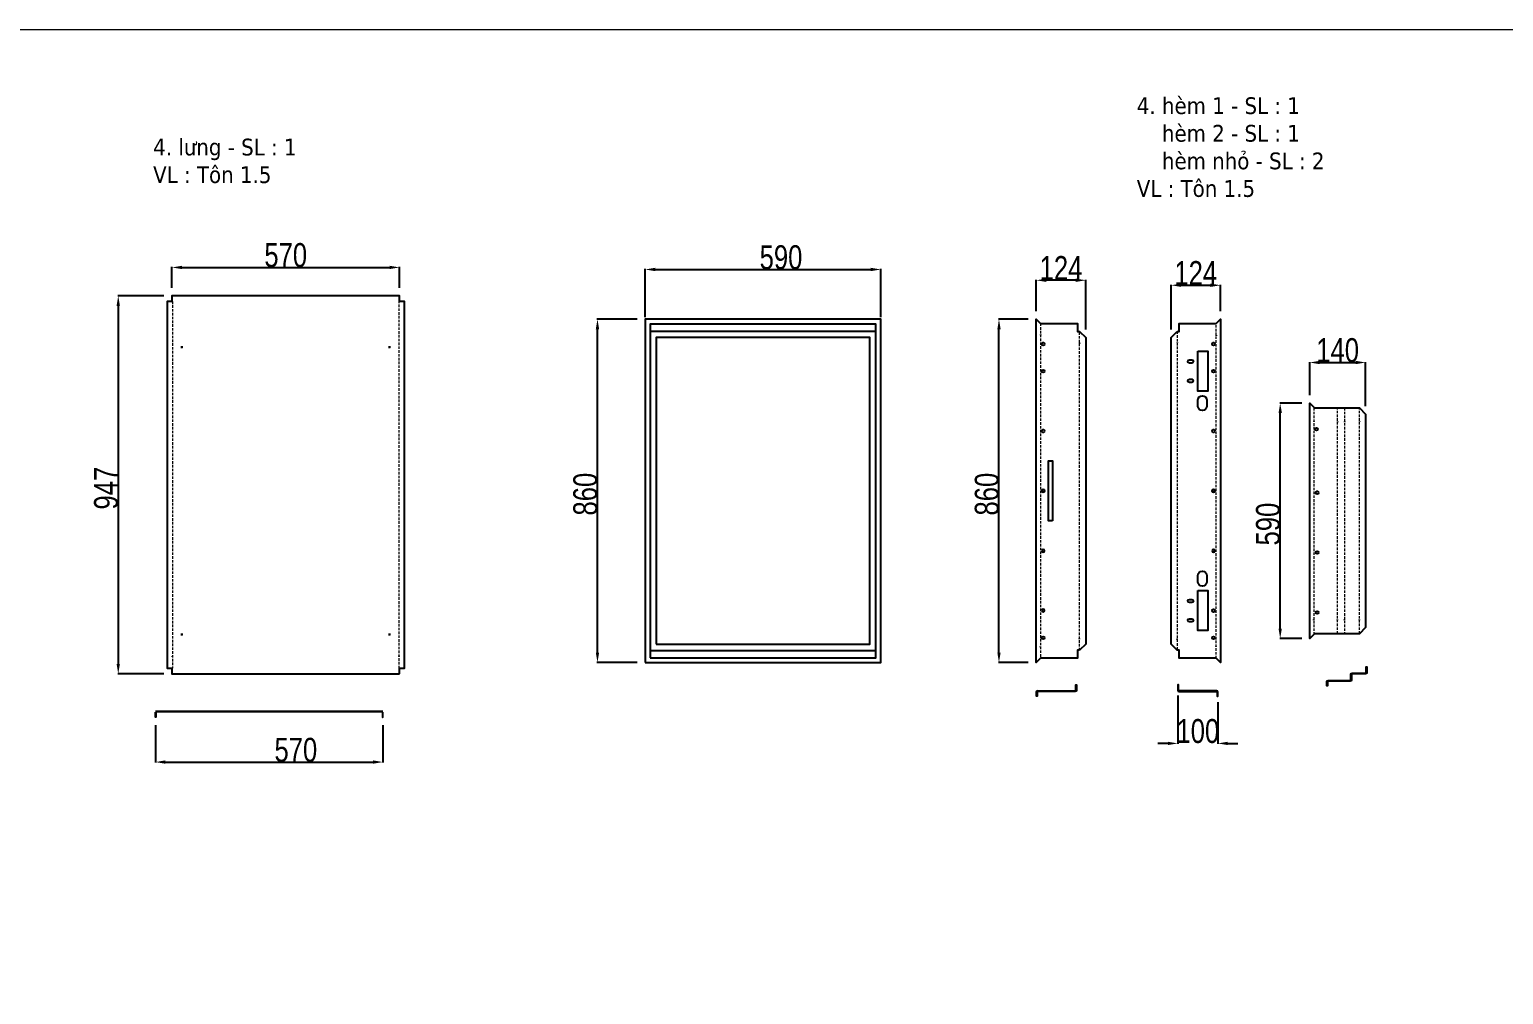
# Model space of a CAD drawing. Header units: inches. Extents: x 21 to 136330, y 8 to 58290.
# Drawn here: x 35301 to 38993, y 37048 to 39466 of the extents above; entities that cross this region are included whole.
import ezdxf
from ezdxf.enums import TextEntityAlignment as Align

# ---------------------------------------------------------------- set-up
doc = ezdxf.new("R2010")
doc.units = ezdxf.units.IN
doc.header["$MEASUREMENT"] = 0
doc.linetypes.add('HIDDEN', pattern=[9.525, 6.35, -3.175])
doc.layers.add('0 TĂNG CỨNG', color=7, linetype='Continuous', lineweight=15)
doc.layers.add('@.0.DM. NÉT ĐỨT', color=8, linetype='HIDDEN', lineweight=9)
doc.layers.add('@.0.DM. NÉT CHÍNH', color=7, linetype='Continuous')
doc.layers.add('@.DM. KÍCH THƯỚC', color=8, linetype='Continuous', transparency=0.2)
doc.layers.add('@.DM. KÍCH THƯỚC @ 1', color=8, linetype='Continuous', transparency=0.2)
doc.styles.add('ARIAL', font='arial.ttf')
doc.styles.add('Note Text (ISO)', font='tahoma.ttf')
doc.styles.add('roman', font='roman.shx', dxfattribs={"width": 0.8})
doc.styles.add('Tahoma (Input Text)', font='tahoma.ttf')
doc.dimstyles.new('Kích thước Duy Mạnh', dxfattribs={"dimtxt": 30, "dimasz": 25, "dimexe": 1.25, "dimexo": 20, "dimtad": 1, "dimdec": 1, "dimtxsty": 'roman', "dimcen": 2.5, "dimclrd": 8, "dimclre": 8, "dimclrt": 2, "dimadec": 0, "dimazin": 0, "dimtfac": 1, "dimtdec": 1, "dimtix": 1, "dimtmove": 0, "dimatfit": 3, "dimfxl": 1, "dimtfillclr": 1, "dimarcsym": 0})

# ---------------------------------------------------------------- blocks, each defined once
blk = doc.blocks.new('*D693')
at = {"layer": '@.DM. KÍCH THƯỚC', "color": 8, "lineweight": -2, "transparency": 16777216}
for p, q in [((35637.8, 38798.4), (35522, 38798.4)), ((35637.8, 37851.4), (35522, 37851.4))]:
    blk.add_line(p, q, dxfattribs=at)
at = {"layer": '@.DM. KÍCH THƯỚC', "lineweight": -2, "transparency": 16777216}
blk.add_line((35523.3, 38773.4), (35523.3, 37876.4), dxfattribs=at)
at = {"layer": '@.DM. KÍCH THƯỚC', "transparency": 16777216}
for points in [[(35519.1, 38773.4), (35527.4, 38773.4), (35523.3, 38798.4)], [(35519.1, 37876.4), (35527.4, 37876.4), (35523.3, 37851.4)]]:
    blk.add_solid(points, dxfattribs=at)
at = {"layer": 'Defpoints', "color": 0, "transparency": 16777216}
for p in [(35657.8, 38798.4), (35523.3, 37851.4), (35657.8, 37851.4)]:
    blk.add_point(p, dxfattribs=at)
at = {"layer": '@.DM. KÍCH THƯỚC', "color": 2, "transparency": 16777216, "insert": (35462.6, 38263.2), "char_height": 60, "attachment_point": 1, "rotation": 90, "style": 'roman'}
blk.add_mtext('947', dxfattribs=at)
blk = doc.blocks.new('*D694')
at = {"layer": '@.DM. KÍCH THƯỚC', "color": 8, "lineweight": -2, "transparency": 16777216}
for p, q in [((37802.8, 38739.9), (37728.1, 38739.9)), ((37802.8, 37880), (37728.1, 37880))]:
    blk.add_line(p, q, dxfattribs=at)
at = {"layer": '@.DM. KÍCH THƯỚC', "lineweight": -2, "transparency": 16777216}
blk.add_line((37729.3, 37905), (37729.3, 38714.9), dxfattribs=at)
at = {"layer": '@.DM. KÍCH THƯỚC', "transparency": 16777216}
for points in [[(37725.2, 38714.9), (37733.5, 38714.9), (37729.3, 38739.9)], [(37725.2, 37905), (37733.5, 37905), (37729.3, 37880)]]:
    blk.add_solid(points, dxfattribs=at)
at = {"layer": 'Defpoints', "color": 0, "transparency": 16777216}
for p in [(37729.3, 38739.9), (37822.8, 38739.9), (37822.8, 37880)]:
    blk.add_point(p, dxfattribs=at)
at = {"layer": '@.DM. KÍCH THƯỚC', "color": 2, "transparency": 16777216, "insert": (37668.7, 38248.2), "char_height": 60, "attachment_point": 1, "rotation": 90, "style": 'roman'}
blk.add_mtext('860', dxfattribs=at)
blk = doc.blocks.new('*D698')
at = {"layer": '@.DM. KÍCH THƯỚC', "color": 8, "lineweight": -2, "transparency": 16777216}
for p, q in [((35616.3, 37723.2), (35616.3, 37629.3)), ((36186.3, 37723.2), (36186.3, 37629.3))]:
    blk.add_line(p, q, dxfattribs=at)
at = {"layer": '@.DM. KÍCH THƯỚC', "lineweight": -2, "transparency": 16777216}
blk.add_line((35641.3, 37630.5), (36161.3, 37630.5), dxfattribs=at)
at = {"layer": '@.DM. KÍCH THƯỚC', "transparency": 16777216}
for points in [[(35641.3, 37634.7), (35641.3, 37626.4), (35616.3, 37630.5)], [(36161.3, 37634.7), (36161.3, 37626.4), (36186.3, 37630.5)]]:
    blk.add_solid(points, dxfattribs=at)
at = {"layer": 'Defpoints', "color": 0, "transparency": 16777216}
for p in [(35616.3, 37743.2), (36186.3, 37743.2), (36186.3, 37630.5)]:
    blk.add_point(p, dxfattribs=at)
at = {"layer": '@.DM. KÍCH THƯỚC', "color": 2, "transparency": 16777216, "insert": (35914.6, 37691.2), "char_height": 60, "attachment_point": 1, "style": 'roman'}
blk.add_mtext('570', dxfattribs=at)
blk = doc.blocks.new('KHUNG KT1')
at = {"color": 7}
blk.add_lwpolyline([(0, 0), (7128, 0), (7128, -5040), (0, -5040)], close=True, dxfattribs=at)
at = {"color": 1, "style": 'Tahoma (Input Text)', "flags": 8}
for tag, p in [('#03', (1514.7, -4846.3)), ('#01', (328.9, -4851.1)), ('#05', (2819, -4851.1)), ('#07', (4424, -4851.1)), ('#09', (5172.9, -4851.1)), ('#02', (189.8, -4995.1)), ('#04', (1755.3, -4995.1)), ('#06', (2727.8, -4995.1)), ('#08', (4382.7, -4995.1)), ('#10', (5172.9, -4995.1))]:
    blk.add_attdef(tag, p, '', height=60, dxfattribs=at)
blk.add_attdef('#11', text='', height=60, dxfattribs=at).set_placement((6996, -4961.6), align=Align.CENTER)
at = {"layer": '0 TĂNG CỨNG', "color": 1, "style": 'ARIAL'}
blk.add_attdef('#12', (852.8, -4987.6), '', height=60, dxfattribs=at)
blk = doc.blocks.new('*D701')
at = {"layer": '@.DM. KÍCH THƯỚC', "color": 8, "lineweight": -2, "transparency": 16777216}
for p, q in [((38487.6, 38529.9), (38432.5, 38529.9)), ((38487.6, 37940), (38432.5, 37940))]:
    blk.add_line(p, q, dxfattribs=at)
at = {"layer": '@.DM. KÍCH THƯỚC', "lineweight": -2, "transparency": 16777216}
blk.add_line((38433.7, 37965), (38433.7, 38504.9), dxfattribs=at)
at = {"layer": '@.DM. KÍCH THƯỚC', "transparency": 16777216}
for points in [[(38429.6, 38504.9), (38437.9, 38504.9), (38433.7, 38529.9)], [(38429.6, 37965), (38437.9, 37965), (38433.7, 37940)]]:
    blk.add_solid(points, dxfattribs=at)
at = {"layer": 'Defpoints', "color": 0, "transparency": 16777216}
for p in [(38433.7, 38529.9), (38507.6, 38529.9), (38507.6, 37940)]:
    blk.add_point(p, dxfattribs=at)
at = {"layer": '@.DM. KÍCH THƯỚC', "color": 2, "transparency": 16777216, "insert": (38373.1, 38173.2), "char_height": 60, "attachment_point": 1, "rotation": 90, "style": 'roman'}
blk.add_mtext('590', dxfattribs=at)
blk = doc.blocks.new('*U230')
at = {"layer": '@.0.DM. NÉT CHÍNH', "color": 0}
blk.add_circle((0, 0), 3.5, dxfattribs=at)
blk = doc.blocks.new('*U231')
at = {"layer": '@.0.DM. NÉT CHÍNH', "color": 0, "linetype": 'ByBlock', "lineweight": -2, "transparency": 16777216}
for p in [(0, 300), (0, 150), (0, 0)]:
    blk.add_blockref('*U230', p, dxfattribs=at)
blk = doc.blocks.new('*U232')
at = {"layer": '@.0.DM. NÉT CHÍNH', "color": 0}
blk.add_circle((0, 0), 3.5, dxfattribs=at)
blk = doc.blocks.new('*U233')
at = {"layer": '@.0.DM. NÉT CHÍNH', "color": 0, "linetype": 'ByBlock', "lineweight": -2, "transparency": 16777216}
for p in [(0, 300), (0, 150), (0, 0)]:
    blk.add_blockref('*U232', p, dxfattribs=at)
blk = doc.blocks.new('*U234')
at = {"layer": '@.0.DM. NÉT CHÍNH', "color": 0}
blk.add_circle((0, 0), 3.5, dxfattribs=at)
blk = doc.blocks.new('*U235')
at = {"layer": '@.0.DM. NÉT CHÍNH', "color": 0, "linetype": 'ByBlock', "lineweight": -2, "transparency": 16777216}
for p in [(0, 150), (0, 0)]:
    blk.add_blockref('*U234', p, dxfattribs=at)
blk = doc.blocks.new('*U236')
at = {"layer": '@.0.DM. NÉT CHÍNH', "color": 0}
blk.add_circle((0, 0), 3.5, dxfattribs=at)
blk = doc.blocks.new('*U237')
at = {"layer": '@.0.DM. NÉT CHÍNH', "color": 0, "linetype": 'ByBlock', "lineweight": -2, "transparency": 16777216}
for p in [(0, 150), (0, 0)]:
    blk.add_blockref('*U236', p, dxfattribs=at)
blk = doc.blocks.new('*U238')
at = {"layer": '@.0.DM. NÉT CHÍNH', "color": 0}
blk.add_circle((0, 0), 3.5, dxfattribs=at)
blk = doc.blocks.new('*U239')
at = {"layer": '@.0.DM. NÉT CHÍNH', "color": 0, "linetype": 'ByBlock', "lineweight": -2, "transparency": 16777216}
for p in [(0, 300), (0, 150), (0, 0)]:
    blk.add_blockref('*U238', p, dxfattribs=at)
blk = doc.blocks.new('*D704')
at = {"layer": '@.DM. KÍCH THƯỚC', "color": 8, "lineweight": -2, "transparency": 16777216}
for p, q in [((37822.8, 38759.9), (37822.8, 38838.8)), ((37946.6, 38713.9), (37946.6, 38838.8))]:
    blk.add_line(p, q, dxfattribs=at)
at = {"layer": '@.DM. KÍCH THƯỚC', "lineweight": -2, "transparency": 16777216}
blk.add_line((37921.6, 38837.6), (37847.8, 38837.6), dxfattribs=at)
at = {"layer": '@.DM. KÍCH THƯỚC', "transparency": 16777216}
for points in [[(37847.8, 38841.7), (37847.8, 38833.4), (37822.8, 38837.6)], [(37921.6, 38841.7), (37921.6, 38833.4), (37946.6, 38837.6)]]:
    blk.add_solid(points, dxfattribs=at)
at = {"layer": 'Defpoints', "color": 0, "transparency": 16777216}
for p in [(37822.8, 38837.6), (37822.8, 38739.9), (37946.6, 38693.9)]:
    blk.add_point(p, dxfattribs=at)
at = {"layer": '@.DM. KÍCH THƯỚC', "color": 2, "transparency": 16777216, "insert": (37884.7, 38868.2), "char_height": 60, "attachment_point": 5, "style": 'roman'}
blk.add_mtext('124', dxfattribs=at)
blk = doc.blocks.new('*D705')
at = {"layer": '@.DM. KÍCH THƯỚC', "color": 8, "lineweight": -2, "transparency": 16777216}
for p, q in [((38160.3, 38713.9), (38160.3, 38826.3)), ((38284.1, 38759.9), (38284.1, 38826.3))]:
    blk.add_line(p, q, dxfattribs=at)
at = {"layer": '@.DM. KÍCH THƯỚC', "lineweight": -2, "transparency": 16777216}
blk.add_line((38185.3, 38825.1), (38259.1, 38825.1), dxfattribs=at)
at = {"layer": '@.DM. KÍCH THƯỚC', "transparency": 16777216}
for points in [[(38185.3, 38829.2), (38185.3, 38820.9), (38160.3, 38825.1)], [(38259.1, 38829.2), (38259.1, 38820.9), (38284.1, 38825.1)]]:
    blk.add_solid(points, dxfattribs=at)
at = {"layer": 'Defpoints', "color": 0, "transparency": 16777216}
for p in [(38284.1, 38825.1), (38284.1, 38739.9), (38160.3, 38693.9)]:
    blk.add_point(p, dxfattribs=at)
at = {"layer": '@.DM. KÍCH THƯỚC', "color": 2, "transparency": 16777216, "insert": (38222.2, 38855.7), "char_height": 60, "attachment_point": 5, "style": 'roman'}
blk.add_mtext('124', dxfattribs=at)
blk = doc.blocks.new('*D706')
at = {"layer": '@.DM. KÍCH THƯỚC', "color": 8, "lineweight": -2, "transparency": 16777216}
for p, q in [((38507.6, 38549.9), (38507.6, 38632.8)), ((38647.6, 38522.4), (38647.6, 38632.8))]:
    blk.add_line(p, q, dxfattribs=at)
at = {"layer": '@.DM. KÍCH THƯỚC', "lineweight": -2, "transparency": 16777216}
blk.add_line((38532.6, 38631.5), (38622.6, 38631.5), dxfattribs=at)
at = {"layer": '@.DM. KÍCH THƯỚC', "transparency": 16777216}
for points in [[(38532.6, 38635.7), (38532.6, 38627.4), (38507.6, 38631.5)], [(38622.6, 38635.7), (38622.6, 38627.4), (38647.6, 38631.5)]]:
    blk.add_solid(points, dxfattribs=at)
at = {"layer": 'Defpoints', "color": 0, "transparency": 16777216}
for p in [(38647.6, 38631.5), (38507.6, 38529.9), (38647.6, 38502.4)]:
    blk.add_point(p, dxfattribs=at)
at = {"layer": '@.DM. KÍCH THƯỚC', "color": 2, "transparency": 16777216, "insert": (38577.6, 38662.1), "char_height": 60, "attachment_point": 5, "style": 'roman'}
blk.add_mtext('140', dxfattribs=at)
blk = doc.blocks.new('*D707')
at = {"layer": '@.DM. KÍCH THƯỚC', "color": 8, "lineweight": -2, "transparency": 16777216}
for p, q in [((38177.4, 37797.4), (38177.4, 37676)), ((38277.4, 37780.7), (38277.4, 37676))]:
    blk.add_line(p, q, dxfattribs=at)
at = {"layer": '@.DM. KÍCH THƯỚC', "lineweight": -2, "transparency": 16777216}
for p, q in [((38152.4, 37677.3), (38127.4, 37677.3)), ((38302.4, 37677.3), (38327.4, 37677.3))]:
    blk.add_line(p, q, dxfattribs=at)
at = {"layer": '@.DM. KÍCH THƯỚC', "transparency": 16777216}
for points in [[(38152.4, 37681.4), (38152.4, 37673.1), (38177.4, 37677.3)], [(38302.4, 37681.4), (38302.4, 37673.1), (38277.4, 37677.3)]]:
    blk.add_solid(points, dxfattribs=at)
at = {"layer": 'Defpoints', "color": 0, "transparency": 16777216}
for p in [(38177.4, 37817.4), (38277.4, 37800.7), (38277.4, 37677.3)]:
    blk.add_point(p, dxfattribs=at)
at = {"layer": '@.DM. KÍCH THƯỚC', "color": 2, "transparency": 16777216, "insert": (38227.4, 37707.9), "char_height": 60, "attachment_point": 5, "style": 'roman'}
blk.add_mtext('100', dxfattribs=at)
blk = doc.blocks.new('*D723')
at = {"layer": '@.DM. KÍCH THƯỚC', "color": 8, "lineweight": -2, "transparency": 16777216}
for p, q in [((36823.2, 38739.9), (36722.4, 38739.9)), ((36823.2, 37880), (36722.4, 37880))]:
    blk.add_line(p, q, dxfattribs=at)
at = {"layer": '@.DM. KÍCH THƯỚC', "lineweight": -2, "transparency": 16777216}
blk.add_line((36723.6, 37905), (36723.6, 38714.9), dxfattribs=at)
at = {"layer": '@.DM. KÍCH THƯỚC', "transparency": 16777216}
for points in [[(36719.4, 38714.9), (36727.8, 38714.9), (36723.6, 38739.9)], [(36719.4, 37905), (36727.8, 37905), (36723.6, 37880)]]:
    blk.add_solid(points, dxfattribs=at)
at = {"layer": 'Defpoints', "color": 0, "transparency": 16777216}
for p in [(36723.6, 38739.9), (36843.2, 38739.9), (36843.2, 37880)]:
    blk.add_point(p, dxfattribs=at)
at = {"layer": '@.DM. KÍCH THƯỚC', "color": 2, "transparency": 16777216, "insert": (36663, 38248.2), "char_height": 60, "attachment_point": 1, "rotation": 90, "style": 'roman'}
blk.add_mtext('860', dxfattribs=at)
blk = doc.blocks.new('*D724')
at = {"layer": '@.DM. KÍCH THƯỚC', "color": 8, "lineweight": -2, "transparency": 16777216}
for p, q in [((36843.3, 38744.9), (36843.3, 38865.8)), ((37433.1, 38744.9), (37433.1, 38865.8))]:
    blk.add_line(p, q, dxfattribs=at)
at = {"layer": '@.DM. KÍCH THƯỚC', "lineweight": -2, "transparency": 16777216}
blk.add_line((36868.3, 38864.6), (37408.1, 38864.6), dxfattribs=at)
at = {"layer": '@.DM. KÍCH THƯỚC', "transparency": 16777216}
for points in [[(36868.3, 38868.8), (36868.3, 38860.4), (36843.3, 38864.6)], [(37408.1, 38868.8), (37408.1, 38860.4), (37433.1, 38864.6)]]:
    blk.add_solid(points, dxfattribs=at)
at = {"layer": 'Defpoints', "color": 0, "transparency": 16777216}
for p in [(37433.1, 38864.6), (36843.3, 38724.9), (37433.1, 38724.9)]:
    blk.add_point(p, dxfattribs=at)
at = {"layer": '@.DM. KÍCH THƯỚC', "color": 2, "transparency": 16777216, "insert": (37129.8, 38925.2), "char_height": 60, "attachment_point": 1, "style": 'roman'}
blk.add_mtext('590', dxfattribs=at)
blk = doc.blocks.new('*D725')
at = {"layer": '@.DM. KÍCH THƯỚC', "color": 8, "lineweight": -2, "transparency": 16777216}
for p, q in [((35657.8, 38818.4), (35657.8, 38871)), ((36227.8, 38818.4), (36227.8, 38871))]:
    blk.add_line(p, q, dxfattribs=at)
at = {"layer": '@.DM. KÍCH THƯỚC', "lineweight": -2, "transparency": 16777216}
blk.add_line((35682.8, 38869.7), (36202.8, 38869.7), dxfattribs=at)
at = {"layer": '@.DM. KÍCH THƯỚC', "transparency": 16777216}
for points in [[(35682.8, 38873.9), (35682.8, 38865.6), (35657.8, 38869.7)], [(36202.8, 38873.9), (36202.8, 38865.6), (36227.8, 38869.7)]]:
    blk.add_solid(points, dxfattribs=at)
at = {"layer": 'Defpoints', "color": 0, "transparency": 16777216}
for p in [(36227.8, 38869.7), (35657.8, 38798.4), (36227.8, 38798.4)]:
    blk.add_point(p, dxfattribs=at)
at = {"layer": '@.DM. KÍCH THƯỚC', "color": 2, "transparency": 16777216, "insert": (35942.8, 38900.3), "char_height": 60, "attachment_point": 5, "style": 'roman'}
blk.add_mtext('570', dxfattribs=at)

msp = doc.modelspace()

# ---------------------------------------------------------------- linework, layer by layer
at = {"layer": '@.0.DM. NÉT CHÍNH'}
for p, q in [((35657.9072, 38784.4364), (35659.1106, 38784.4364)), ((36227.7876, 38784.4364), (36226.5842, 38784.4364)), ((35657.9072, 37865.4364), (35659.1106, 37865.4364)), ((36227.7876, 37865.4364), (36226.5842, 37865.4364)), ((37844.7483, 37808.9229), (37844.7483, 37808.9936)), ((38255.9458, 37808.9229), (38255.9458, 37808.9936)), ((38572.2398, 37834.7342), (38572.2398, 37834.8049)), ((35616.305, 37758.2476), (36186.305, 37758.2476)), ((36186.305, 37756.7476), (35616.305, 37756.7476))]:
    msp.add_line(p, q, dxfattribs=at)
at = {"layer": '@.0.DM. NÉT CHÍNH', "color": 1}
for p, q in [((37833.5169, 38701.4383), (37833.5169, 38699.9383)), ((38273.3622, 38700.2161), (38273.3622, 38698.7161)), ((35685.3474, 38669.9364), (35680.3474, 38669.9364)), ((35682.8474, 38667.4364), (35682.8474, 38672.4364)), ((36205.3474, 38669.9364), (36200.3474, 38669.9364)), ((36202.8474, 38667.4364), (36202.8474, 38672.4364)), ((37930.9098, 38681.0601), (37930.9098, 38679.5601)), ((38175.9693, 38681.9697), (38175.9693, 38680.4697)), ((38518.2548, 38483.9929), (38518.2548, 38482.4929)), ((38577.1477, 38483.4969), (38577.1477, 38481.9969)), ((38594.5406, 38483.7449), (38594.5406, 38482.2449)), ((38631.9335, 38483.9929), (38631.9335, 38482.4929)), ((38518.2548, 37985.8799), (38518.2548, 37987.3799)), ((38577.1477, 37986.3759), (38577.1477, 37987.8759)), ((38594.5406, 37986.1279), (38594.5406, 37987.6279)), ((38631.9335, 37985.8799), (38631.9335, 37987.3799)), ((35685.3474, 37949.9364), (35680.3474, 37949.9364)), ((35682.8474, 37947.4364), (35682.8474, 37952.4364)), ((36205.3474, 37949.9364), (36200.3474, 37949.9364)), ((36202.8474, 37947.4364), (36202.8474, 37952.4364)), ((37833.5169, 37918.4345), (37833.5169, 37919.9345)), ((37930.9098, 37938.8128), (37930.9098, 37940.3128)), ((38175.9693, 37937.9032), (38175.9693, 37939.4032)), ((38273.3622, 37919.6568), (38273.3622, 37921.1568)), ((35659.1509, 37894.3439), (35659.1509, 37895.8439)), ((36226.5438, 37895.1944), (36226.5438, 37896.6944))]:
    msp.add_line(p, q, dxfattribs=at)
at = {"layer": '@.0.DM. NÉT CHÍNH'}
for points in [[(36227.8474, 37851.4364), (36227.8474, 37865.4364), (36240.2403, 37865.4364), (36240.2403, 38784.4364), (36227.8474, 38784.4364), (36227.8474, 38798.4364), (35657.8474, 38798.4364), (35657.8474, 38784.4364), (35645.4545, 38784.4364), (35645.4545, 37865.4364), (35657.8474, 37865.4364), (35657.8474, 37851.4364)], [(36843.217, 37879.9364), (37433.217, 37879.9364), (37433.217, 38739.8731), (36843.217, 38739.8731)], [(37931.1769, 37910.5071), (37926.2133, 37910.5071), (37926.2133, 37890.4364), (37833.2497, 37890.4364), (37822.8204, 37880.0071), (37822.8204, 38739.8657), (37833.2497, 38729.4364), (37926.2133, 38729.4364), (37926.2133, 38709.3657), (37931.1769, 38709.3657), (37946.6062, 38693.9364), (37946.6062, 37925.9364)], [(38175.7021, 38709.3657), (38180.6658, 38709.3657), (38180.6658, 38729.4364), (38273.6294, 38729.4364), (38284.0587, 38739.8657), (38284.0587, 37880.0071), (38273.6294, 37890.4364), (38180.6658, 37890.4364), (38180.6658, 37910.5071), (38175.7021, 37910.5071), (38160.2728, 37925.9364), (38160.2728, 38693.9364)], [(36855.217, 37891.9364), (37421.217, 37891.9364), (37421.217, 38727.8731), (36855.217, 38727.8731)], [(36855.217, 37910.4364), (37421.217, 37910.4364), (37421.217, 38709.4364), (36855.217, 38709.4364)], [(36870.717, 37925.9364), (37405.717, 37925.9364), (37405.717, 38693.9364), (36870.717, 38693.9364)], [(38647.63, 38502.4364), (38647.63, 37967.4364), (38632.2007, 37952.0071), (38578.8442, 37952.0071), (38575.4512, 37952.1364), (38519.6876, 37952.1364), (38507.5583, 37940.0071), (38507.5583, 38529.8657), (38519.6876, 38517.7364), (38575.4512, 38517.7364), (38578.8442, 38517.8657), (38632.2007, 38517.8657)]]:
    msp.add_lwpolyline(points, close=True, dxfattribs=at)
at = {"layer": '@.0.DM. NÉT CHÍNH', "color": 2}
for points in [[(38227.6658, 38659.9364), (38252.6658, 38659.9364), (38252.6658, 38559.9364), (38227.6658, 38559.9364)], [(37863.2133, 38234.9364), (37853.2133, 38234.9364), (37853.2133, 38384.9364), (37863.2133, 38384.9364)], [(38227.6658, 38059.9364), (38252.6658, 38059.9364), (38252.6658, 37959.9364), (38227.6658, 37959.9364)]]:
    msp.add_lwpolyline(points, close=True, dxfattribs=at)
for points in [[(38212.1658, 38630.1864), (38206.1658, 38630.1864, -1), (38206.1658, 38638.1864), (38212.1658, 38638.1864, -1)], [(38212.1658, 38581.6864), (38206.1658, 38581.6864, -1), (38206.1658, 38589.6864), (38212.1658, 38589.6864, -1)], [(38249.6658, 38537.4364), (38249.6658, 38522.4364, -1), (38227.6658, 38522.4364), (38227.6658, 38537.4364, -1)], [(38249.6658, 38097.4364), (38249.6658, 38082.4364, -1), (38227.6658, 38082.4364), (38227.6658, 38097.4364, -1)], [(38212.1658, 38030.1864), (38206.1658, 38030.1864, -1), (38206.1658, 38038.1864), (38212.1658, 38038.1864, -1)], [(38212.1658, 37981.6864), (38206.1658, 37981.6864, -1), (38206.1658, 37989.6864), (38212.1658, 37989.6864, -1)]]:
    msp.add_lwpolyline(points, format="xyb", close=True, dxfattribs=at)
at = {"layer": '@.0.DM. NÉT CHÍNH'}
for points in [[(38550.7398, 37831.7342, -0.414213562), (38553.7398, 37834.7342), (38609.2398, 37834.7342, 0.414213562), (38610.7398, 37836.2342), (38610.7398, 37850.2342, -0.414213562), (38613.7398, 37853.2342), (38647.7398, 37853.2342, 0.414213562), (38649.2398, 37854.7342), (38649.2398, 37868.7342), (38650.7398, 37868.7342), (38650.7398, 37854.7342, -0.414213562), (38647.7398, 37851.7342), (38613.7398, 37851.7342, 0.414213562), (38612.2398, 37850.2342), (38612.2398, 37836.2342, -0.414213562), (38609.2398, 37833.2342), (38553.7398, 37833.2342, 0.414213562), (38552.2398, 37831.7342), (38552.2398, 37821.2342), (38550.7398, 37821.2342), (38550.7398, 37831.7342), (38550.7398, 37831.8049), (38550.7406, 37831.8049)], [(37823.2483, 37805.9229, -0.414213562), (37826.2483, 37808.9229), (37920.2483, 37808.9229, 0.414213562), (37921.7483, 37810.4229), (37921.7483, 37824.4229), (37923.2483, 37824.4229), (37923.2483, 37810.4229, -0.414213562), (37920.2483, 37807.4229), (37826.2483, 37807.4229, 0.414213562), (37824.7483, 37805.9229), (37824.7483, 37795.4229), (37823.2483, 37795.4229), (37823.2483, 37805.9229), (37823.2483, 37805.9936), (37823.2492, 37805.9936)], [(38277.4458, 37805.9229, 0.414213562), (38274.4458, 37808.9229), (38180.4458, 37808.9229, -0.414213562), (38178.9458, 37810.4229), (38178.9458, 37824.4229), (38177.4458, 37824.4229), (38177.4458, 37810.4229, 0.414213562), (38180.4458, 37807.4229), (38274.4458, 37807.4229, -0.414213562), (38275.9458, 37805.9229), (38275.9458, 37795.4229), (38277.4458, 37795.4229), (38277.4458, 37805.9229), (38277.4458, 37805.9936), (38277.4449, 37805.9936)]]:
    msp.add_lwpolyline(points, format="xyb", dxfattribs=at)
for points in [[(35617.805, 37755.2476), (35617.805, 37743.2476), (35616.305, 37743.2476), (35616.305, 37755.2476)], [(36184.805, 37755.2476), (36184.805, 37743.2476), (36186.305, 37743.2476), (36186.305, 37755.2476)]]:
    msp.add_lwpolyline(points, dxfattribs=at)
at = {"layer": '@.0.DM. NÉT CHÍNH', "color": 2}
for centre in [(37840.2133, 38677.8657), (38266.6658, 38677.8657), (38266.6658, 38609.9364), (38266.6658, 38009.9364), (37840.2133, 37942.0071), (38266.6658, 37942.0071)]:
    msp.add_circle(centre, 3.5, dxfattribs=at)
at = {"layer": '@.0.DM. NÉT CHÍNH'}
for centre in [(38524.9512, 38464.4364), (37840.2133, 38309.9364), (38266.6658, 38309.9364), (38526.547, 38005.3727)]:
    msp.add_circle(centre, 3.5, dxfattribs=at)
for centre, start, end in [((37826.2483, 37805.9936), 90, 180), ((38274.4458, 37805.9936), 0, 90)]:
    msp.add_arc(centre, 3, start, end, dxfattribs=at)
for points in [[(37825.876, 37808.8992), (37825.9975, 37808.9615), (37826.1229, 37808.9936), (37826.2483, 37808.9936), (37844.7483, 37808.9936), (37863.2483, 37808.9936), (37881.7483, 37808.9936), (37882.2483, 37808.9936), (37882.7483, 37808.9936), (37883.2483, 37808.9936), (37884.2483, 37808.9936), (37885.2483, 37808.9936), (37886.2483, 37808.9936)], [(38274.8181, 37808.8992), (38274.6966, 37808.9615), (38274.5712, 37808.9936), (38274.4458, 37808.9936), (38255.9458, 37808.9936), (38237.4458, 37808.9936), (38218.9458, 37808.9936), (38218.4458, 37808.9936), (38217.9458, 37808.9936), (38217.4458, 37808.9936), (38216.4458, 37808.9936), (38215.4458, 37808.9936), (38214.4458, 37808.9936)]]:
    msp.add_open_spline(points, degree=3, knots=[0, 0, 0, 0, 0.250871339, 0.250871339, 0.250871339, 1.250871339, 1.250871339, 1.250871339, 2.250871339, 2.250871339, 2.250871339, 3.250871339, 3.250871339, 3.250871339, 3.250871339], dxfattribs=at)
at = {"layer": '@.0.DM. NÉT ĐỨT'}
for p, q in [((35659.1509, 38784.4364), (35659.1509, 37865.4364)), ((36226.5438, 37865.4364), (36226.5438, 38784.4364)), ((37833.5169, 38729.5298), (37833.5169, 37890.3431)), ((37930.9098, 37910.5071), (37930.9098, 38709.3657)), ((38175.9693, 38709.3657), (38175.9693, 37910.5071)), ((38273.3622, 37890.3431), (38273.3622, 38729.5298)), ((38518.2548, 38517.7364), (38518.2548, 37952.1364)), ((38577.1477, 37952.0718), (38577.1477, 38517.8011)), ((38594.5406, 38517.8657), (38594.5406, 37952.0071)), ((38631.9335, 37952.0071), (38631.9335, 38517.8657))]:
    msp.add_line(p, q, dxfattribs=at)

# ---------------------------------------------------------------- block references
at = {"layer": '0 TĂNG CỨNG', "color": 1, "xscale": 0.8792977987369557, "yscale": 0.8792977987369557, "zscale": 0.8792977987369557}
msp.add_blockref('KHUNG KT1', (32909.0457, 39465.8614), dxfattribs=at)
at = {"layer": '@.0.DM. NÉT CHÍNH', "color": 1}
for name, p in [('*U231', (37840.2133, 38309.9364)), ('*U235', (38266.6658, 38309.9364)), ('*U239', (38526.547, 38005.3727))]:
    msp.add_blockref(name, p, dxfattribs=at)
at = {"layer": '@.0.DM. NÉT CHÍNH', "color": 1, "xscale": -1, "rotation": 180}
for name, p in [('*U233', (37840.2133, 38309.9364)), ('*U237', (38266.6658, 38309.9364))]:
    msp.add_blockref(name, p, dxfattribs=at)

# ---------------------------------------------------------------- texts
at = {"layer": '@.0.DM. NÉT CHÍNH', "color": 2, "char_height": 41.999999, "width": 551.411705, "attachment_point": 1, "line_spacing_factor": 0.987884, "style": 'Note Text (ISO)'}
for s, insert in [('\\fTahoma|b0|i0;4. hèm 1 - SL : 1\\P\\fTahoma|b0|i0;    hèm 2 - SL : 1\\P\\fTahoma|b0|i0;    hèm nhỏ - SL : 2\\P\\fTahoma|b0|i0;VL : Tôn 1.5\\P', (38074.4706, 39295.9736)), ('\\fTahoma|b0|i0;4. lưng - SL : 1\\P\\fTahoma|b0|i0;VL : Tôn 1.5\\P', (35610.7003, 39192.2769))]:
    msp.add_mtext(s, dxfattribs=dict(at, insert=insert))

# ---------------------------------------------------------------- dimensions: what is measured, and where the dimension line sits
at = {"layer": '@.DM. KÍCH THƯỚC @ 1', "color": 0}
for base, p1, p2, picture, middle in [((36227.8474, 38869.7168), (35657.8474, 38798.4364), (36227.8474, 38798.4364), '*D725', (35942.8474, 38900.3418)), ((37822.8204, 38837.5514), (37946.6062, 38693.9364), (37822.8204, 38739.8657), '*D704', (37884.7133, 38868.1764)), ((38284.0587, 38825.0719), (38160.2728, 38693.9364), (38284.0587, 38739.8657), '*D705', (38222.1658, 38855.6969)), ((38647.63, 38631.5231), (38507.5583, 38529.8657), (38647.63, 38502.4364), '*D706', (38577.5942, 38662.1481)), ((38277.4458, 37677.281), (38177.4458, 37817.4229), (38277.4458, 37800.6729), '*D707', (38227.4458, 37707.906))]:
    dim = msp.add_linear_dim(base=base, p1=p1, p2=p2, dimstyle='Kích thước Duy Mạnh', override={"dimscale": 1, "dimtxt": 60, "dimdec": 0, "dimclrd": 256, "dimtdec": 0, "dimtix": 1, "dimtofl": 0, "dimtmove": 0, "dimatfit": 1}, dxfattribs=at)
    dim.commit()
    dim.dimension.update_dxf_attribs({"geometry": picture, "text_midpoint": middle})
for base, p1, p2, angle, picture, middle in [((37433.1463, 38864.5944), (36843.2877, 38724.9364), (37433.1463, 38724.9364), 180, '*D724', (37191.54, 38864.5944)), ((35523.2581, 37851.4364), (35657.8474, 38798.4364), (35657.8474, 37851.4364), 90, '*D693', (35523.2581, 38324.9364)), ((36723.6001, 38739.8731), (36843.217, 37880.0071), (36843.217, 38739.8731), 90, '*D723', (36723.6001, 38309.9401)), ((37729.3477, 38739.8657), (37822.8204, 37880.0071), (37822.8204, 38739.8657), 90, '*D694', (37729.3477, 38309.9364)), ((38433.7213, 38529.8657), (38507.5583, 37940.0071), (38507.5583, 38529.8657), 270, '*D701', (38433.7213, 38234.9364)), ((36186.305, 37630.5418), (35616.305, 37743.2476), (36186.305, 37743.2476), 180, '*D698', (35976.305, 37630.5418))]:
    dim = msp.add_linear_dim(base=base, p1=p1, p2=p2, angle=angle, dimstyle='Kích thước Duy Mạnh', override={"dimscale": 1, "dimtxt": 60, "dimdec": 0, "dimclrd": 256, "dimtdec": 0, "dimtix": 1, "dimtofl": 0, "dimtmove": 0, "dimatfit": 1}, dxfattribs=at)
    dim.commit()
    dim.dimension.update_dxf_attribs({"geometry": picture, "text_midpoint": middle, "dimtype": 128})

doc.saveas('drawing.dxf')
